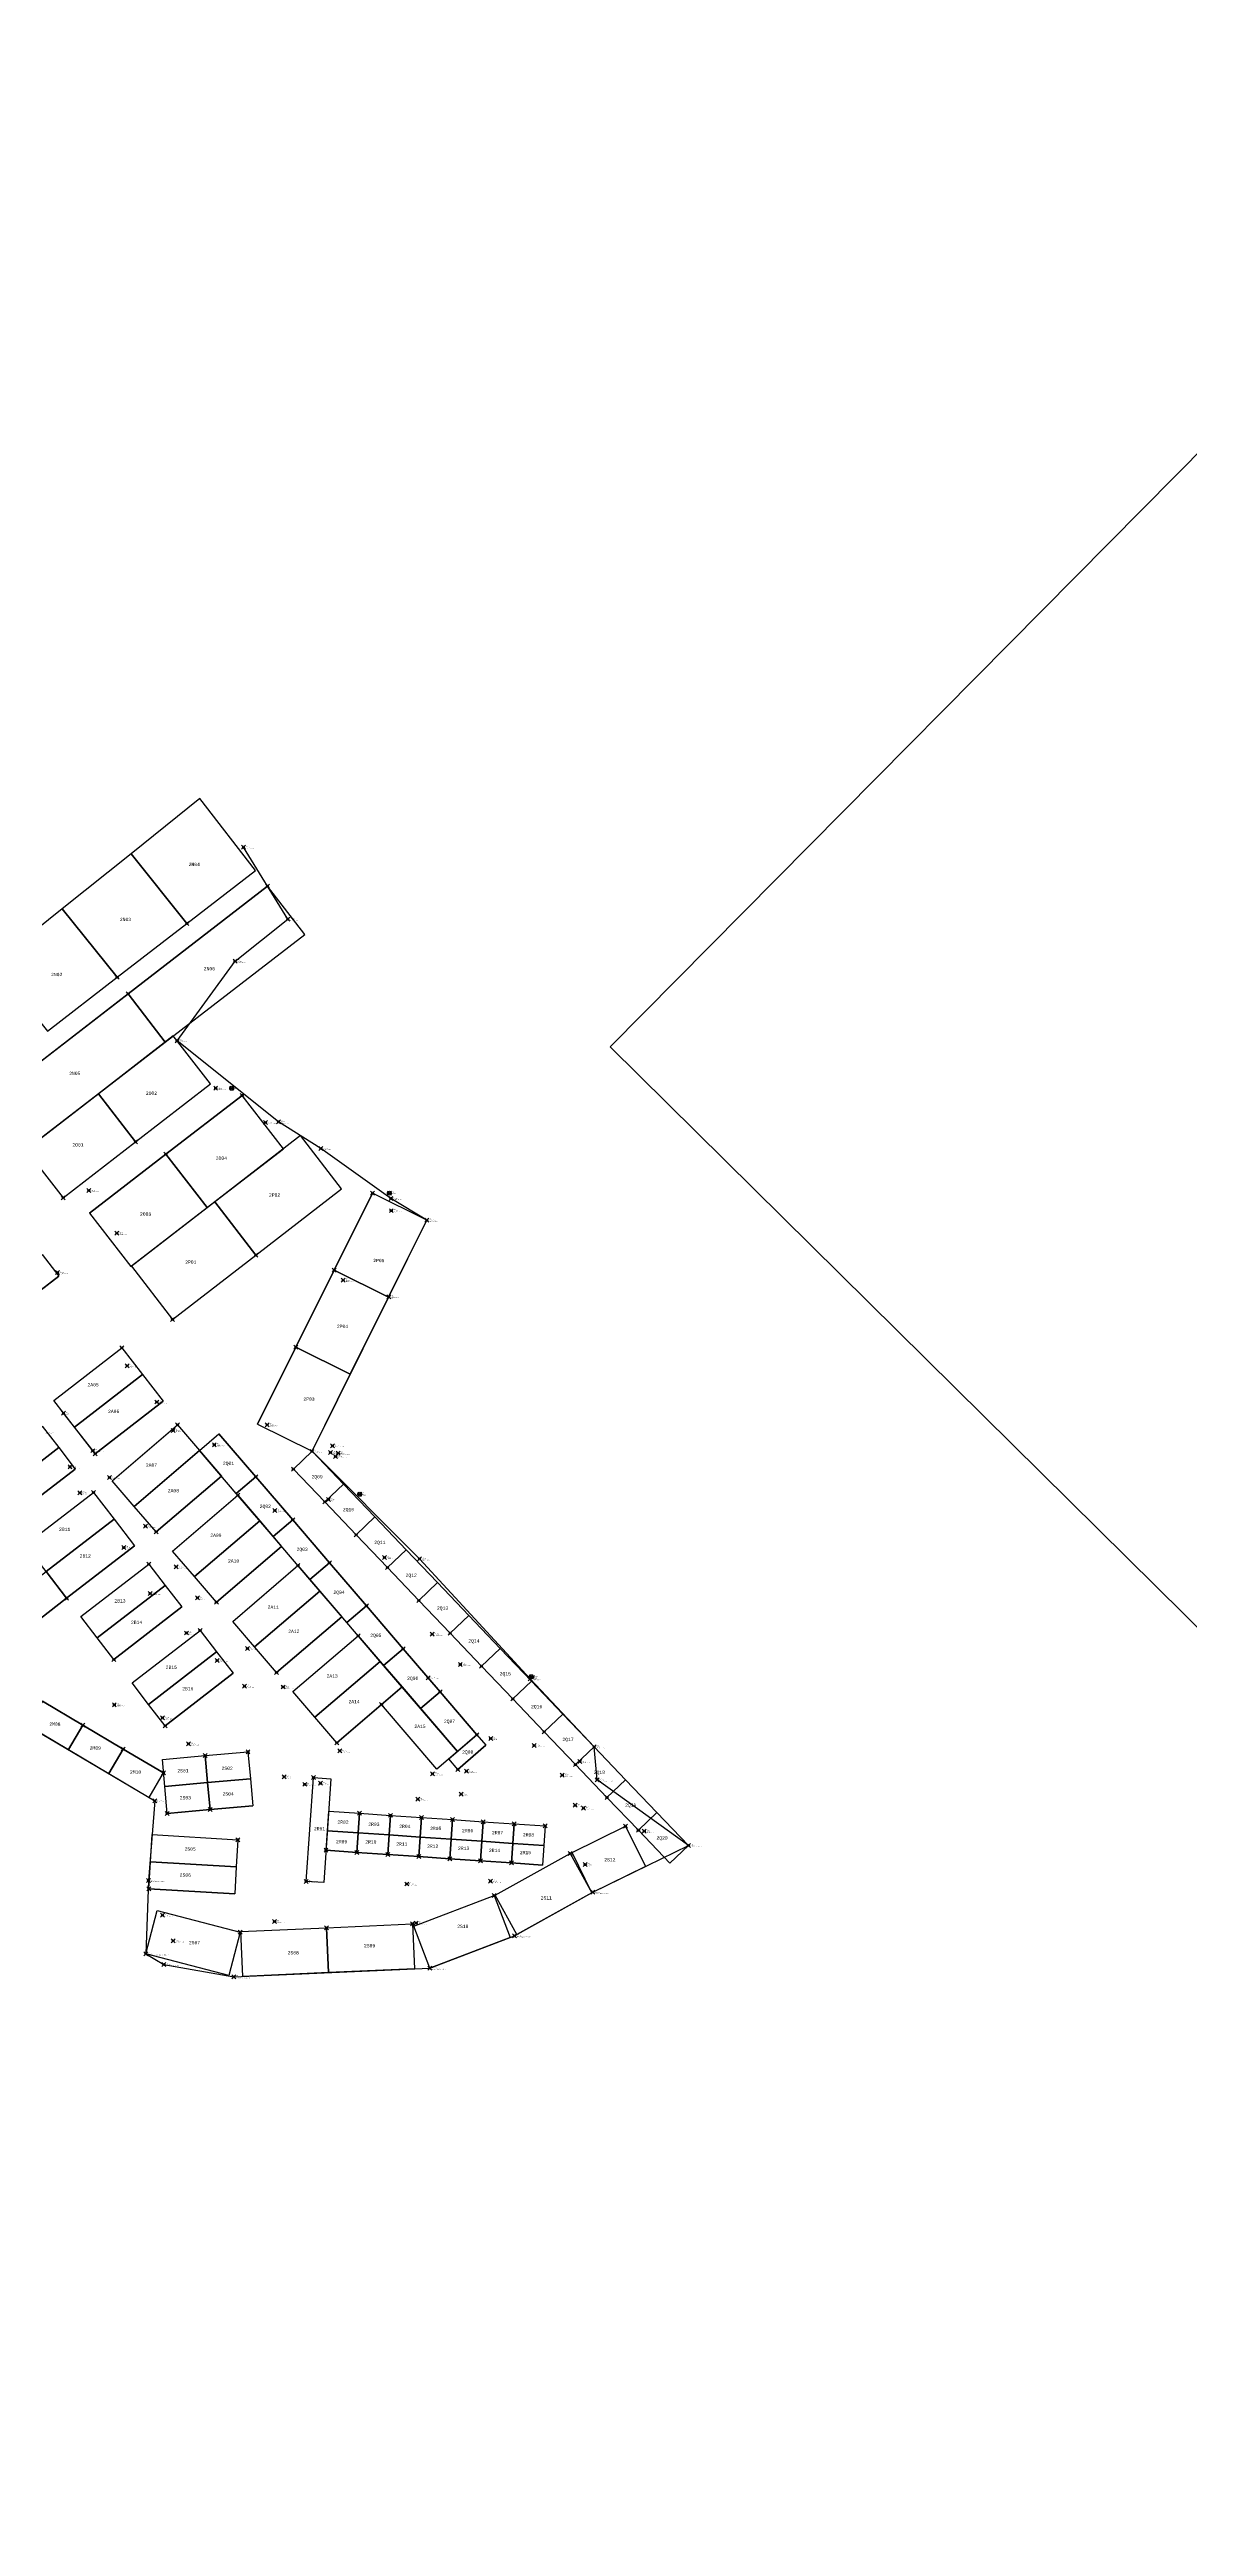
# Model space of a CAD drawing. Extents: x -283400 to 1362241, y -614024 to 292829.
# Drawn here: x 292302 to 464797, y -82189 to 292829 of the extents above; entities that cross this region are included whole.
import ezdxf
from ezdxf.enums import TextEntityAlignment as Align

# ---------------------------------------------------------------- set-up
doc = ezdxf.new("R2010")
doc.units = 0
doc.header["$PDMODE"] = 35
doc.header["$PDSIZE"] = 300
for name, color, linetype in [('pntdesc', 1, 'Continuous'), ('pntelev', 2, 'Continuous'), ('pntno', 3, 'Continuous'), ('WF nome aree GPS', 7, 'Continuous')]:
    doc.layers.add(name, color=color, linetype=linetype)
for name, color, linetype, lineweight in [('WF ingombro stive 2', 1, 'Continuous', 30), ('WF lato di accesso', 40, 'Continuous', 30), ('WF linee di costruzione', 30, 'Continuous', 30), ('WF vertice sinistro', 94, 'Continuous', 30)]:
    doc.layers.add(name, color=color, linetype=linetype, lineweight=lineweight)
doc.styles.get("Standard").update_dxf_attribs({"font": 'consola.ttf', "height": 500})
picture_1 = doc.add_image_def('image1.png', size_in_pixel=(2160, 1440))

# ---------------------------------------------------------------- blocks, each defined once
blk = doc.blocks.new('rilievo')
blk.add_polyline3d([(289796, 38598, -1580), (308230, 27691, -1455), (307266, 15625, -1317), (306865, 4507, -1377), (309590, 2893, -1981), (320205, 1028, -2210), (349845, 2354, -2348), (362655, 7227, -2520), (374513, 13839, -2454), (388970, 20931, -2633), (375159, 30836, -2554), (374697, 35866, -2417), (365049, 46139, -2458), (348264, 64326, -2385), (332017, 80593, -2064), (343629, 103975, -2181), (349401, 115601, -1956), (343969, 118883, -1903), (333348, 126453, -1858), (326934, 130483, -1816), (311590, 142764, -1648), (320369, 154797, -1264), (328353, 161166, -1306), (321657, 172047, -1234)])
at = {"color": 1}
for centre in [(319866, 135558, -1799), (343725, 119677, -1896), (339249, 74096, -2067), (365200, 46455, -2469)]:
    blk.add_circle(centre, 300, dxfattribs=at)
for p in [(321657, 172047, -1234), (328353, 161166, -1306), (320369, 154797, -1264), (311590, 142764, -1648), (317441, 135565, -1791), (319866, 135558, -1799), (324981, 130391, -1794), (326934, 130483, -1816), (333348, 126453, -1858), (298231, 120092, -1548), (343725, 119677, -1896), (343969, 118883, -1903), (344019, 117029, -2007), (302464, 113629, -1645), (349401, 115601, -1956), (293508, 107662, -1463), (336750, 106498, -2081), (343629, 103975, -2181), (304044, 93534, -1765), (294430, 86349, -1652), (308521, 88057, -1767), (311017, 83747, -1790), (325243, 84596, -2067), (298864, 80693, -1617), (317235, 81564, -1824), (332017, 80593, -2064), (334797, 80422, -2133), (335112, 81441, -2031), (335594, 79826, -2029), (335961, 80302, -2060), (295395, 78225, -1607), (301374, 76640, -1628), (296905, 74311, -1586), (326380, 71621, -1998), (334531, 73281, -2070), (339249, 74096, -2067), (306813, 69247, -1758), (303528, 66010, -1747), (342969, 64515, -2223), (348264, 64326, -2385), (311466, 63115, -1791), (307517, 59060, -1772), (314706, 58393, -1857), (313042, 53087, -1791), (350189, 52915, -2223), (317666, 48931, -1782), (322254, 50740, -1830), (321797, 45021, -1837), (349593, 46316, -2136), (354462, 48325, -2261), (365049, 46139, -2458), (365200, 46455, -2469), (302105, 42201, -1666), (327631, 44912, -1872), (309384, 40245, -1705), (313336, 36311, -1780), (336229, 35228, -1953), (359057, 37113, -2350), (365623, 36071, -2344), (374697, 35866, -2417), (327801, 31291, -1865), (330929, 30171, -1954), (333309, 30329, -1924), (350252, 31766, -2146), (355403, 32160, -2325), (369895, 31567, -2469), (372528, 33649, -2473), (375159, 30836, -2554), (308230, 27691, -1455), (348041, 27907, -2141), (354574, 28666, -2264), (371839, 26996, -2448), (373102, 26545, -2507), (382303, 23085, -2447), (388970, 20931, -2633), (307266, 15625, -1317), (331153, 15481, -1892), (346364, 15083, -2078), (359031, 15511, -2168), (373340, 18013, -2349), (374513, 13839, -2454), (309401, 10345, -1663), (326363, 9405, -1855), (347797, 9179, -2164), (306865, 4507, -1377), (311014, 6478, -1871), (362655, 7227, -2520), (309590, 2893, -1981), (320205, 1028, -2210), (349845, 2354, -2348)]:
    blk.add_point(p)
at = {"layer": 'pntdesc'}
for s, p in [('Limite asfalto', (322046, 171880, -1234)), ('Limite asfalto', (328742, 161000, -1306)), ('Limite asfalto', (320757, 154630, -1264)), ('Limite asfalto', (311979, 142597, -1648)), ('Ingombro stive', (317830, 135398, -1791)), ('Idrante', (320255, 135392, -1799)), ('Ingombro stive', (325370, 130224, -1794)), ('Limite asfalto', (327323, 130316, -1816)), ('Limite asfalto', (333737, 126286, -1858)), ('Ingombro stive', (298620, 119926, -1548)), ('Idrante', (344114, 119510, -1896)), ('Limite asfalto', (344358, 118716, -1903)), ('Ingombro stive', (344408, 116862, -2007)), ('Ingombro stive', (302853, 113462, -1645)), ('Limite asfalto', (349790, 115434, -1956)), ('Ingombro stive', (293897, 107495, -1463)), ('Ingombro stive', (337139, 106331, -2081)), ('Limite asfalto', (344018, 103808, -2181)), ('Ingombro stive', (304433, 93367, -1765)), ('Ingombro stive', (308910, 87890, -1767)), ('Ingombro stive', (291679, 83388, -1683)), ('Ingombro stive', (294819, 86182, -1652)), ('Ingombro stive', (311406, 83580, -1790)), ('Ingombro stive', (325632, 84429, -2067)), ('Ingombro stive', (299253, 80526, -1617)), ('Ingombro stive', (317624, 81397, -1824)), ('Limite asfalto', (332406, 80426, -2064)), ('Quadro elettrico', (335186, 80255, -2133)), ('Palo illuminazione', (335501, 81274, -2031)), ('Quadro elettrico', (335983, 79660, -2029)), ('Quadro elettrico', (336350, 80136, -2060)), ('Ingombro stive', (295784, 78058, -1607)), ('Ingombro stive', (301763, 76474, -1628)), ('Ingombro stive', (297294, 74144, -1586)), ('Ingombro stive', (326769, 71454, -1998)), ('Ingombro stive', (334920, 73114, -2070)), ('Idrante', (339638, 73929, -2067)), ('Ingombro stive', (307202, 69080, -1758)), ('Ingombro stive', (303917, 65843, -1747)), ('Ingombro stive', (343358, 64348, -2223)), ('Limite asfalto', (348653, 64160, -2385)), ('Ingombro stive', (311855, 62949, -1791)), ('Ingombro stive', (307906, 58893, -1772)), ('Ingombro stive', (315095, 58226, -1857)), ('Ingombro stive', (313431, 52921, -1791)), ('Ingombro stive', (350578, 52748, -2223)), ('Ingombro stive', (318055, 48764, -1782)), ('Ingombro stive', (322643, 50574, -1830)), ('Ingombro stive', (349982, 46149, -2136)), ('Ingombro stive', (354851, 48159, -2261)), ('Limite asfalto', (365438, 45972, -2458)), ('Idrante', (365589, 46288, -2469)), ('Ingombro stive', (302494, 42034, -1666)), ('Ingombro stive', (322186, 44854, -1837)), ('Ingombro stive', (328020, 44745, -1872)), ('Ingombro stive', (309773, 40078, -1705)), ('Ingombro stive', (313725, 36145, -1780)), ('Ingombro stive', (336618, 35062, -1953)), ('Ingombro stive', (359446, 36946, -2350)), ('Ingombro stive', (366012, 35904, -2344)), ('Limite asfalto', (375086, 35699, -2417)), ('Idrante', (328190, 31124, -1865)), ('Limite piazzale ghiaiato', (331318, 30004, -1954)), ('Ingombro stive', (333698, 30163, -1924)), ('Ingombro stive', (350641, 31599, -2146)), ('Ingombro stive', (355792, 31993, -2325)), ('Ingombro stive', (370284, 31401, -2469)), ('Ingombro stive', (372917, 33483, -2473)), ('Limite piazzale ghiaiato', (375548, 30669, -2554)), ('Limite asfalto', (308619, 27524, -1455)), ('Ingombro stive', (348429, 27741, -2141)), ('Ingombro stive', (354963, 28499, -2264)), ('Limite piazzale ghiaiato', (372228, 26829, -2448)), ('Ingombro stive', (373491, 26378, -2507)), ('Ingombro stive', (382692, 22919, -2447)), ('Limite piazzale ghiaiato', (389359, 20764, -2633)), ('Limite piazzale ghiaiato', (307655, 15458, -1317)), ('Ingombro stive', (331542, 15314, -1892)), ('Ingombro stive', (359420, 15344, -2168)), ('Ingombro stive', (373729, 17846, -2349)), ('Ingombro stive', (346753, 14916, -2078)), ('Limite piazzale ghiaiato', (374902, 13673, -2454)), ('Ingombro stive', (309790, 10178, -1663)), ('Ingombro stive', (326752, 9239, -1855)), ('Ingombro stive', (348186, 9012, -2164)), ('Picchetto - Limite piazzale ghiaiato', (307254, 4340, -1377)), ('Ingombro stive', (311403, 6311, -1871)), ('Limite piazzale ghiaiato', (363044, 7061, -2520)), ('Limite piazzale ghiaiato', (309979, 2726, -1981)), ('Limite piazzale ghiaiato', (320594, 862, -2210)), ('Limite piazzale ghiaiato', (350234, 2187, -2348))]:
    blk.add_text(s, height=100, dxfattribs=at).set_placement(p, align=Align.MIDDLE_LEFT)
at = {"layer": 'pntelev'}
for s, p in [('270.757', (322046, 172047, -1234)), ('270.685', (328742, 161166, -1306)), ('270.728', (320757, 154797, -1264)), ('270.343', (311979, 142764, -1648)), ('270.201', (317830, 135565, -1791)), ('270.193', (320255, 135558, -1799)), ('270.198', (325370, 130391, -1794)), ('270.176', (327323, 130483, -1816)), ('270.133', (333737, 126453, -1858)), ('270.443', (298620, 120092, -1548)), ('270.096', (344114, 119677, -1896)), ('270.089', (344358, 118883, -1903)), ('269.985', (344408, 117029, -2007)), ('270.346', (302853, 113629, -1645)), ('270.035', (349790, 115601, -1956)), ('270.528', (293897, 107662, -1463)), ('269.911', (337139, 106498, -2081)), ('269.811', (344018, 103975, -2181)), ('270.227', (304433, 93534, -1765)), ('270.339', (294819, 86349, -1652)), ('270.224', (308910, 88057, -1767)), ('270.202', (311406, 83747, -1790)), ('269.925', (325632, 84596, -2067)), ('270.374', (299253, 80693, -1617)), ('270.167', (317624, 81564, -1824)), ('269.927', (332406, 80593, -2064)), ('269.858', (335186, 80422, -2133)), ('269.961', (335501, 81441, -2031)), ('269.962', (335983, 79826, -2029)), ('269.932', (336350, 80302, -2060)), ('270.385', (295784, 78225, -1607)), ('270.364', (301763, 76640, -1628)), ('270.406', (297294, 74311, -1586)), ('269.994', (326769, 71621, -1998)), ('269.922', (334920, 73281, -2070)), ('269.924', (339638, 74096, -2067)), ('270.234', (307202, 69247, -1758)), ('270.245', (303917, 66010, -1747)), ('269.769', (343358, 64515, -2223)), ('269.606', (348653, 64326, -2385)), ('270.201', (311855, 63115, -1791)), ('270.219', (307906, 59060, -1772)), ('270.134', (315095, 58393, -1857)), ('270.200', (313431, 53087, -1791)), ('269.769', (350578, 52915, -2223)), ('270.209', (318055, 48931, -1782)), ('270.161', (322643, 50740, -1830)), ('270.155', (322186, 45021, -1837)), ('269.856', (349982, 46316, -2136)), ('269.731', (354851, 48325, -2261)), ('269.533', (365438, 46139, -2458)), ('269.522', (365589, 46455, -2469)), ('270.326', (302494, 42201, -1666)), ('270.120', (328020, 44912, -1872)), ('270.286', (309773, 40245, -1705)), ('270.212', (313725, 36311, -1780)), ('270.039', (336618, 35228, -1953)), ('269.642', (359446, 37113, -2350)), ('269.647', (366012, 36071, -2344)), ('269.575', (375086, 35866, -2417)), ('270.126', (328190, 31291, -1865)), ('270.037', (331318, 30171, -1954)), ('270.067', (333698, 30329, -1924)), ('269.846', (350641, 31766, -2146)), ('269.666', (355792, 32160, -2325)), ('269.522', (370284, 31567, -2469)), ('269.518', (372917, 33649, -2473)), ('269.438', (375548, 30836, -2554)), ('270.536', (308619, 27691, -1455)), ('269.850', (348429, 27907, -2141)), ('269.727', (354963, 28666, -2264)), ('269.544', (372228, 26996, -2448)), ('269.485', (373491, 26545, -2507)), ('269.544', (382692, 23085, -2447)), ('269.359', (389359, 20931, -2633)), ('270.674', (307655, 15625, -1317)), ('270.100', (331542, 15481, -1892)), ('269.914', (346753, 15083, -2078)), ('269.824', (359420, 15511, -2168)), ('269.642', (373729, 18013, -2349)), ('269.538', (374902, 13839, -2454)), ('270.329', (309790, 10345, -1663)), ('270.136', (326752, 9405, -1855)), ('269.827', (348186, 9179, -2164)), ('270.614', (307254, 4507, -1377)), ('270.120', (311403, 6478, -1871)), ('269.472', (363044, 7227, -2520)), ('270.011', (309979, 2893, -1981)), ('269.782', (320594, 1028, -2210)), ('269.643', (350234, 2354, -2348))]:
    blk.add_text(s, height=100, dxfattribs=at).set_placement(p, align=Align.MIDDLE_LEFT)
at = {"layer": 'pntno'}
for s, p in [('287', (322046, 172214, -1234)), ('286', (328742, 161333, -1306)), ('285', (320757, 154963, -1264)), ('192', (311979, 142931, -1648)), ('193', (317830, 135731, -1791)), ('191', (320255, 135725, -1799)), ('190', (325370, 130557, -1794)), ('189', (327323, 130649, -1816)), ('188', (333737, 126620, -1858)), ('195', (298620, 120259, -1548)), ('186', (344114, 119843, -1896)), ('187', (344358, 119049, -1903)), ('185', (344408, 117196, -2007)), ('194', (302853, 113795, -1645)), ('184', (349790, 115768, -1956)), ('243', (293897, 107829, -1463)), ('182', (337139, 106664, -2081)), ('183', (344018, 104142, -2181)), ('196', (304433, 93701, -1765)), ('197', (294819, 86515, -1652)), ('238', (308910, 88224, -1767)), ('239', (311406, 83914, -1790)), ('181', (325632, 84763, -2067)), ('237', (299253, 80859, -1617)), ('240', (317624, 81731, -1824)), ('174', (332406, 80760, -2064)), ('178', (335186, 80589, -2133)), ('179', (335501, 81607, -2031)), ('177', (335983, 79993, -2029)), ('176', (336350, 80469, -2060)), ('236', (295784, 78392, -1607)), ('234', (301763, 76807, -1628)), ('235', (297294, 74478, -1586)), ('180', (326769, 71788, -1998)), ('173', (334920, 73447, -2070)), ('175', (339638, 74263, -2067)), ('233', (307202, 69414, -1758)), ('232', (303917, 66177, -1747)), ('172', (343358, 64682, -2223)), ('171', (348653, 64493, -2385)), ('230', (311855, 63282, -1791)), ('231', (307906, 59227, -1772)), ('229', (315095, 58560, -1857)), ('228', (313431, 53254, -1791)), ('170', (350578, 53081, -2223)), ('227', (318055, 49097, -1782)), ('226', (322643, 50907, -1830)), ('218', (322186, 45188, -1837)), ('225', (328020, 45079, -1872)), ('169', (349982, 46483, -2136)), ('168', (354851, 48492, -2261)), ('166', (365438, 46306, -2458)), ('167', (365589, 46622, -2469)), ('215', (302494, 42368, -1666)), ('216', (309773, 40412, -1705)), ('217', (313725, 36478, -1780)), ('219', (336618, 35395, -1953)), ('165', (359446, 37280, -2350)), ('162', (366012, 36237, -2344)), ('157', (372917, 33816, -2473)), ('158', (375086, 36032, -2417)), ('222', (328190, 31457, -1865)), ('221', (331318, 30338, -1954)), ('220', (333698, 30496, -1924)), ('224', (350641, 31933, -2146)), ('164', (355792, 32327, -2325)), ('161', (370284, 31734, -2469)), ('159', (375548, 31003, -2554)), ('138', (308619, 27857, -1455)), ('223', (348429, 28074, -2141)), ('163', (354963, 28833, -2264)), ('160', (372228, 27162, -2448)), ('156', (373491, 26711, -2507)), ('154', (382692, 23252, -2447)), ('155', (389359, 21098, -2633)), ('139', (307655, 15792, -1317)), ('146', (331542, 15647, -1892)), ('147', (346753, 15250, -2078)), ('151', (359420, 15678, -2168)), ('152', (373729, 18180, -2349)), ('153', (374902, 14006, -2454)), ('144', (309790, 10512, -1663)), ('145', (326752, 9572, -1855)), ('148', (348186, 9346, -2164)), ('140', (307254, 4673, -1377)), ('143', (311403, 6645, -1871)), ('150', (363044, 7394, -2520)), ('141', (309979, 3060, -1981)), ('142', (320594, 1195, -2210)), ('149', (350234, 2521, -2348))]:
    blk.add_text(s, height=100, dxfattribs=at).set_placement(p, align=Align.MIDDLE_LEFT)

msp = doc.modelspace()

# ---------------------------------------------------------------- linework, layer by layer
at = {"layer": 'WF ingombro stive 2'}
for points in [[(304635, 171076), (313094, 160509), (323458, 168515), (315044, 179408), (304635, 171076)], [(294227, 162744), (302541, 152357), (313094, 160509), (304635, 171076), (294227, 162744)], [(283819, 154412), (291989, 144206), (302541, 152357), (294227, 162744), (283819, 154412)]]:
    msp.add_lwpolyline(points, dxfattribs=at)
for points in [[(330916, 158860), (325292, 166140), (304193, 149842), (309817, 142562)], [(309817, 142562), (304193, 149842), (283094, 133544), (288718, 126264)], [(316654, 136218), (311030, 143499), (299683, 134734), (305307, 127453)], [(305307, 127453), (299683, 134734), (288718, 126264), (294342, 118983)], [(291190, 110375), (293697, 107131), (283409, 99184), (280902, 102428)], [(303244, 96246), (306362, 92210), (296074, 84263), (292956, 88299)], [(306362, 92210), (309480, 88174), (299192, 80227), (296074, 84263)], [(291182, 84402), (293689, 81157), (283400, 73210), (280894, 76455)], [(293689, 81157), (296195, 77912), (285907, 69965), (283400, 73210)], [(298942, 74357), (302059, 70321), (291771, 62374), (288653, 66410)], [(320779, 73945), (324097, 70072), (314224, 61615), (310906, 65488)], [(302059, 70321), (305177, 66285), (294889, 58338), (291771, 62374)], [(324097, 70072), (327415, 66199), (317542, 57741), (314224, 61615)], [(291771, 62374), (294889, 58338), (284601, 50391), (281483, 54427)], [(307312, 63520), (309819, 60275), (299530, 52329), (297024, 55573)], [(309819, 60275), (312325, 57031), (302037, 49084), (299530, 52329)], [(315072, 53475), (317578, 50230), (307290, 42283), (304783, 45528)], [(317578, 50230), (320084, 46986), (309796, 39039), (307290, 42283)]]:
    msp.add_lwpolyline(points, close=True, dxfattribs=at)
for points, elevation in [([(327703, 126414), (321467, 134486), (309913, 125562), (316149, 117489)], -1838), ([(336497, 120319), (330260, 128393), (317289, 118365), (323526, 110291)], -1838), ([(316149, 117489), (309914, 125561), (298360, 116637), (304595, 108565)], -1838), ([(323526, 110291), (317288, 118365), (304683, 108637), (310920, 100562)], -1838), ([(349401, 115601), (341161, 119693), (335366, 108023), (343606, 103932)], -2064), ([(343606, 103932), (335366, 108023), (329572, 96354), (337812, 92262)], -2064), ([(337812, 92262), (329572, 96354), (323777, 84685), (332017, 80593)], -2064), ([(311663, 84587), (314980, 80714), (305107, 72257), (301790, 76130)], -1628), ([(317942, 83251), (323519, 76742), (320557, 74205), (314980, 80714)], -1628), ([(314980, 80714), (318298, 76841), (308425, 68384), (305107, 72257)], -1628), ([(332017, 80593), (336763, 75621), (333942, 72928), (329196, 77900)], -2064), ([(323519, 76742), (329095, 70232), (326133, 67695), (320557, 74205)], -1628), ([(336763, 75621), (341509, 70649), (338688, 67956), (333942, 72928)], -2064), ([(329095, 70232), (334671, 63722), (331709, 61185), (326133, 67695)], -1628), ([(341509, 70649), (346255, 65677), (343434, 62985), (338688, 67956)], -2064), ([(346255, 65677), (351002, 60706), (348181, 58013), (343434, 62985)], -2064), ([(329895, 63303), (333213, 59430), (323340, 50972), (320022, 54846)], 1628), ([(334671, 63722), (340247, 57213), (337285, 54676), (331709, 61185)], -1628), ([(351002, 60706), (355748, 55734), (352927, 53041), (348181, 58013)], -2064), ([(333213, 59430), (336531, 55556), (326658, 47099), (323340, 50972)], 1628), ([(340247, 57213), (345823, 50703), (342861, 48166), (337285, 54676)], -1628), ([(339011, 52660), (342329, 48787), (332456, 40330), (329138, 44203)], 3255), ([(355748, 55734), (360494, 50762), (357673, 48069), (352927, 53041)], -2064), ([(342329, 48787), (345647, 44914), (335774, 36457), (332456, 40330)], 3255), ([(345823, 50703), (351399, 44194), (348438, 41656), (342861, 48166)], -1628), ([(360494, 50762), (365240, 45790), (362419, 43097), (357673, 48069)], -2064), ([(365240, 45790), (369986, 40818), (367165, 38125), (362419, 43097)], -2064), ([(295160, 35444), (297354, 39143), (291249, 42764), (289055, 39066)], -1192), ([(342536, 42244), (345649, 44911), (354014, 35147), (350900, 32479)], -1628), ([(351399, 44194), (356976, 37684), (354014, 35147), (348438, 41656)], -1628), ([(301265, 31823), (303459, 35521), (297354, 39143), (295160, 35444)], -1192), ([(354070, 32430), (352704, 34025), (356976, 37684), (358342, 36089)], -1628), ([(369986, 40818), (374732, 35846), (371911, 33154), (367165, 38125)], -2064), ([(307370, 28201), (309564, 31899), (303459, 35521), (301265, 31823)], -1192), ([(315855, 34521), (316221, 30438), (309747, 29857), (309381, 33941)], -1192), ([(322329, 35102), (322695, 31018), (316221, 30438), (315855, 34521)], -1192), ([(374732, 35846), (379478, 30875), (376657, 28182), (371911, 33154)], -2064), ([(316221, 30438), (316587, 26354), (310113, 25774), (309747, 29857)], -1192), ([(322695, 31018), (323061, 26934), (316587, 26354), (316221, 30438)], -1192), ([(331153, 15481), (332230, 31194), (334877, 31012), (333800, 15299)], -1892), ([(379478, 30875), (384224, 25903), (381403, 23210), (376657, 28182)], -2064), ([(320797, 21792), (320556, 17699), (307579, 18463), (307820, 22556)], -1192), ([(334339, 23156), (339018, 22835), (338815, 19872), (334136, 20193)], -1892), ([(334542, 26119), (339221, 25798), (339018, 22835), (334339, 23156)], -1892), ([(339018, 22835), (343697, 22514), (343494, 19551), (338815, 19872)], -1892), ([(339221, 25798), (343900, 25478), (343697, 22514), (339018, 22835)], -1892), ([(343697, 22514), (348376, 22194), (348173, 19231), (343494, 19551)], -1892), ([(343900, 25478), (348579, 25157), (348376, 22194), (343697, 22514)], -1892), ([(348579, 25157), (353258, 24836), (353055, 21873), (348376, 22194)], -1892), ([(353258, 24836), (357937, 24515), (357734, 21552), (353055, 21873)], -1892), ([(357937, 24515), (362616, 24195), (362413, 21232), (357734, 21552)], -1892), ([(362616, 24195), (367295, 23874), (367092, 20911), (362413, 21232)], -1892), ([(374381, 13766), (371387, 19868), (379467, 23832), (382461, 17729)], -2518), ([(384224, 25903), (388970, 20931), (386149, 18238), (381403, 23210)], -2064), ([(348376, 22194), (353055, 21873), (352852, 18910), (348173, 19231)], -1892), ([(353055, 21873), (357734, 21552), (357531, 18589), (352852, 18910)], -1892), ([(357734, 21552), (362413, 21232), (362210, 18269), (357531, 18589)], -1892), ([(363027, 7434), (359716, 13371), (371070, 19702), (374381, 13766)], -2518), ([(362413, 21232), (367092, 20911), (366889, 17948), (362210, 18269)], -1892), ([(320556, 17699), (320315, 13606), (307338, 14370), (307579, 18463)], -1192), ([(349845, 2354), (347428, 8707), (359578, 13329), (361995, 6976)], -2348), ([(306865, 4507), (308580, 11084), (321159, 7804), (319444, 1227)], -1377), ([(321531, 1088), (321227, 7879), (334214, 8459), (334518, 1669)], -2216), ([(334518, 1669), (334214, 8459), (347201, 9040), (347505, 2249)], -2216)]:
    msp.add_lwpolyline(points, close=True, dxfattribs=dict(at, elevation=elevation))
at = {"layer": 'WF lato di accesso'}
for p, q in [((304193, 149842), (325292, 166140)), ((313094, 160509), (323458, 168515)), ((302541, 152357), (313094, 160509)), ((291989, 144206), (302541, 152357)), ((283094, 133544), (304193, 149842)), ((305307, 127453), (316654, 136218)), ((309914, 125561, -1838), (321467, 134486, -1838)), ((294342, 118983), (305307, 127453)), ((298360, 116637, -1838), (309913, 125562, -1838)), ((323526, 110291, -1838), (336497, 120319, -1838)), ((335366, 108023, -2064), (341161, 119693, -2064)), ((310920, 100562, -1838), (323526, 110291, -1838)), ((283409, 99184), (293697, 107131)), ((329572, 96354, -2064), (335366, 108023, -2064)), ((292956, 88299), (303244, 96246)), ((323777, 84685, -2064), (329572, 96354, -2064)), ((299192, 80227), (309480, 88174)), ((301790, 76130, -1628), (311663, 84587, -1628)), ((323519, 76742, -1628), (317942, 83251, -1628)), ((285907, 69965), (296195, 77912)), ((308425, 68384, -1628), (318298, 76841, -1628)), ((329095, 70232, -1628), (323519, 76742, -1628)), ((333942, 72928, -2064), (329196, 77900, -2064)), ((288653, 66410), (298942, 74357)), ((310906, 65488), (320779, 73945)), ((338688, 67956, -2064), (333942, 72928, -2064)), ((334671, 63722, -1628), (329095, 70232, -1628)), ((343434, 62985, -2064), (338688, 67956, -2064)), ((294889, 58338), (305177, 66285)), ((317542, 57741), (327415, 66199)), ((297024, 55573), (307312, 63520)), ((320022, 54846, 1628), (329895, 63303, -1628)), ((340247, 57213, -1628), (334671, 63722, -1628)), ((348181, 58013, -2064), (343434, 62985, -2064)), ((284601, 50391), (294889, 58338)), ((302037, 49084), (312325, 57031)), ((345823, 50703, -1628), (340247, 57213, -1628)), ((352927, 53041, -2064), (348181, 58013, -2064)), ((304783, 45528), (315072, 53475)), ((326658, 47099, 1628), (336531, 55556, -1628)), ((329138, 44203, 3255), (339011, 52660, -1628)), ((357673, 48069, -2064), (352927, 53041, -2064)), ((351399, 44194, -1628), (345823, 50703, -1628)), ((309796, 39039), (320084, 46986)), ((362419, 43097, -2064), (357673, 48069, -2064)), ((291249, 42764, -1192), (297354, 39143, -1192)), ((335774, 36457, 3255), (345647, 44914, -1628)), ((350900, 32479, -1628), (342536, 42244, -1628)), ((356976, 37684, -1628), (351399, 44194, -1628)), ((367165, 38125, -2064), (362419, 43097, -2064)), ((297354, 39143, -1192), (303459, 35521, -1192)), ((371911, 33154, -2064), (367165, 38125, -2064)), ((303459, 35521, -1192), (309564, 31899, -1192)), ((309381, 33941, -1192), (315855, 34521, -1192)), ((315855, 34521, -1192), (322329, 35102, -1192)), ((354070, 32430, -1628), (358342, 36089, -1628)), ((331153, 15481, -1892), (332230, 31194, -1892)), ((376657, 28182, -2064), (371911, 33154, -2064)), ((310113, 25774, -1192), (316587, 26354, -1192)), ((316587, 26354, -1192), (323061, 26934, -1192)), ((381403, 23210, -2064), (376657, 28182, -2064)), ((307820, 22556, -1192), (320797, 21792, -1192)), ((334542, 26119, -1892), (339221, 25798, -1892)), ((339221, 25798, -1892), (343900, 25478, -1892)), ((343900, 25478, -1892), (348579, 25157, -1892)), ((348579, 25157, -1892), (353258, 24836, -1892)), ((353258, 24836, -1892), (357937, 24515, -1892)), ((357937, 24515, -1892), (362616, 24195, -1892)), ((362616, 24195, -1892), (367295, 23874, -1892)), ((371387, 19868, -2518), (379467, 23832, -2518)), ((386149, 18238, -2064), (381403, 23210, -2064)), ((334136, 20193, -1892), (338815, 19872, -1892)), ((338815, 19872, -1892), (343494, 19551, -1892)), ((343494, 19551, -1892), (348173, 19231, -1892)), ((348173, 19231, -1892), (352852, 18910, -1892)), ((352852, 18910, -1892), (357531, 18589, -1892)), ((359716, 13371, -2518), (371070, 19702, -2518)), ((357531, 18589, -1892), (362210, 18269, -1892)), ((362210, 18269, -1892), (366889, 17948, -1892)), ((307338, 14370, -1192), (320315, 13606, -1192)), ((347428, 8707, -2348), (359578, 13329, -2348)), ((308580, 11084, -1377), (321159, 7804, -1377)), ((321227, 7879, -2216), (334214, 8459, -2216)), ((334214, 8459, -2216), (347201, 9040, -2216))]:
    msp.add_line(p, q, dxfattribs=at)
at = {"layer": 'WF linee di costruzione'}
msp.add_line((298864, 80693, -1617), (294430, 86349, -1652), dxfattribs=at)
at = {"layer": 'WF vertice sinistro'}
for p in [(325292, 166140), (313094, 160509), (302541, 152357), (304193, 149842), (321467, 134486, -1838), (305307, 127453), (309914, 125561, -1838), (294342, 118983), (341161, 119693, -2064), (323526, 110291, -1838), (335366, 108023, -2064), (310920, 100562, -1838), (303244, 96246), (329572, 96354, -2064), (311663, 84587, -1628), (299192, 80227), (323519, 76742, -1628), (329196, 77900, -2064), (298942, 74357), (320779, 73945), (333942, 72928, -2064), (308425, 68384, -1628), (329095, 70232, -1628), (338688, 67956, -2064), (307312, 63520), (334671, 63722, -1628), (329895, 63303, 1628), (343434, 62985, -2064), (294889, 58338), (317542, 57741), (340247, 57213, -1628), (348181, 58013, -2064), (315072, 53475), (339011, 52660, -1628), (352927, 53041, -2064), (302037, 49084), (345823, 50703, -1628), (326658, 47099, 1628), (357673, 48069, -2064), (342536, 42244, -1628), (351399, 44194, -1628), (362419, 43097, -2064), (297354, 39143, -1192), (309796, 39039), (356976, 37684, -1628), (367165, 38125, -2064), (303459, 35521, -1192), (315855, 34521, -1192), (322329, 35102, -1192), (335774, 36457, 3255), (309564, 31899, -1192), (332230, 31194, -1892), (354070, 32430), (371911, 33154, -2064), (316587, 26354, -1192), (376657, 28182, -2064), (310113, 25774, -1192), (339221, 25798, -1892), (343900, 25478, -1892), (348579, 25157, -1892), (353258, 24836, -1892), (357937, 24515, -1892), (362616, 24195, -1892), (367295, 23874, -1892), (379467, 23832, -2518), (381403, 23210, -2064), (320797, 21792, -1192), (334136, 20193, -1892), (338815, 19872, -1892), (343494, 19551, -1892), (348173, 19231, -1892), (352852, 18910, -1892), (357531, 18589, -1892), (371070, 19702, -2518), (362210, 18269, -1892), (307338, 14370, -1192), (359578, 13329, -2348), (321159, 7804, -1377), (334214, 8459, -2216), (347201, 9040, -2216)]:
    msp.add_point(p, dxfattribs=at)

# ---------------------------------------------------------------- block references
msp.add_blockref('rilievo', (0, 0))

# ---------------------------------------------------------------- texts
at = {"layer": 'WF nome aree GPS'}
for s, p in [('2N04', (313350, 169199, -1676)), ('2N03', (302941, 160867, -1676)), ('2N06', (315639, 153419, -1676)), ('2N02', (292533, 152536, -1676)), ('2N05', (295274, 137560, -1676)), ('2O02', (306874, 134564, -1676)), ('2O01', (295754, 126744, -1676)), ('2O04', (317452, 124728, -1676)), ('2O03', (305988, 116268, -1676)), ('2P02', (325508, 119159, -1676)), ('2P01', (312827, 108989, -1676)), ('2P05', (341285, 109235, -1676)), ('2P04', (335780, 99262, -1676)), ('2A05', (298043, 90426, -49)), ('2A06', (301160, 86390, -49)), ('2P03', (330718, 88256, -1676)), ('2A07', (306876, 78257, -1676)), ('2Q01', (318529, 78529, -1676)), ('2Q09', (331942, 76496, -1676)), ('2A08', (310194, 74384, -1676)), ('2Q02', (324105, 72019, -1676)), ('2Q10', (336688, 71524, -1676)), ('2B11', (293740, 68537, -49)), ('2A09', (316630, 67637, -49)), ('2B12', (296859, 64501, -49)), ('2A10', (319310, 63742, -49)), ('2Q03', (329681, 65509, -1676)), ('2Q11', (341434, 66552, -1676)), ('2Q12', (346180, 61580, -1676)), ('2B13', (302112, 57701, -49)), ('2A11', (325302, 56747, -49)), ('2Q04', (335257, 59000, -1676)), ('2Q13', (350926, 56608, -1676)), ('2B14', (304619, 54456, -49)), ('2A12', (328426, 53099, 1579)), ('2Q05', (340833, 52490, -1676)), ('2Q14', (355672, 51636, -1676)), ('2B15', (309872, 47656, -49)), ('2A13', (334225, 46330, 3206)), ('2Q06', (346410, 45980, -1676)), ('2Q15', (360418, 46665, -1676)), ('2B16', (312378, 44411, -49)), ('2A14', (337543, 42457, 3206)), ('2Q16', (365164, 41693, -1676)), ('2M08', (292267, 39035, -1241)), ('2A15', (347513, 38706, -49)), ('2Q07', (351986, 39471, -1676)), ('2M09', (298372, 35414, -1241)), ('2Q08', (354736, 34806, -1676)), ('2Q17', (369910, 36721, -1676)), ('2M10', (304477, 31792, -1241)), ('2S01', (311639, 31972, -1241)), ('2S02', (318329, 32353, -49)), ('2Q18', (374657, 31749, -1676)), ('2S03', (312005, 27889, -1241)), ('2S04', (318479, 28469, -1241)), ('2Q19', (379403, 26777, -1676)), ('2R01', (332316, 23195, -1241)), ('2R02', (335859, 24202, -1241)), ('2R03', (340538, 23881, -1241)), ('2R04', (345217, 23561, -1241)), ('2R05', (349896, 23240, -1241)), ('2R06', (354722, 22909, -1241)), ('2R07', (359254, 22599, -1241)), ('2R08', (363933, 22278, -1241)), ('2S05', (312725, 20128, -1241)), ('2R09', (335656, 21239, -1241)), ('2R10', (340077, 21201, -1241)), ('2R11', (344756, 20880, -1241)), ('2R12', (349435, 20559, -1241)), ('2R13', (354114, 20239, -1241)), ('2R14', (358793, 19918, -1241)), ('2R15', (363472, 19597, -1241)), ('2S12', (376251, 18510, -1241)), ('2Q20', (384149, 21806, -1676)), ('2S06', (312002, 16184, -1241)), ('2S11', (366622, 12734, -1241)), ('2S10', (353988, 8422, -1241)), ('2S07', (313390, 5958, -1241)), ('2S08', (328335, 4418, -1241)), ('2S09', (339891, 5496, -1241))]:
    msp.add_text(s, height=500, dxfattribs=at).set_placement(p)

# ---------------------------------------------------------------- pictures from other files: only their frames are drawn
image = msp.add_image(picture_1, insert=(377139, 141811, 2125), size_in_units=(318576, 212384), rotation=-44.67868)
image.dxf.flags = 7

doc.saveas('drawing.dxf')
